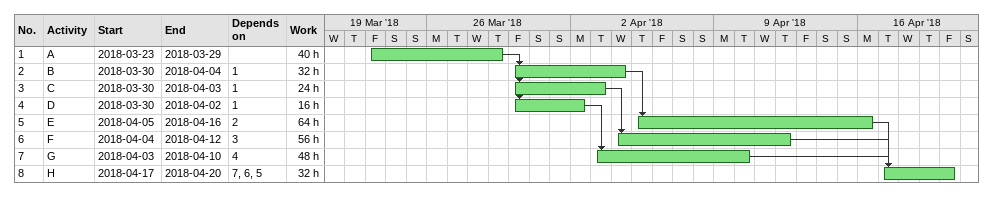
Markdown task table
| ID | Task | Start | Finish | Predecessors | Work (h) |
|---|---|---|---|---|---|
| 1 | A | 2018-03-23 | 2018-03-29 |  | 40 |
| 2 | B | 2018-03-30 | 2018-04-04 | 1 | 32 |
| 3 | C | 2018-03-30 | 2018-04-03 | 1 | 24 |
| 4 | D | 2018-03-30 | 2018-04-02 | 1 | 16 |
| 5 | E | 2018-04-05 | 2018-04-16 | 2 | 64 |
| 6 | F | 2018-04-04 | 2018-04-12 | 3 | 56 |
| 7 | G | 2018-04-03 | 2018-04-10 | 4 | 48 |
| 8 | H | 2018-04-17 | 2018-04-20 | 7, 6, 5 | 32 |
